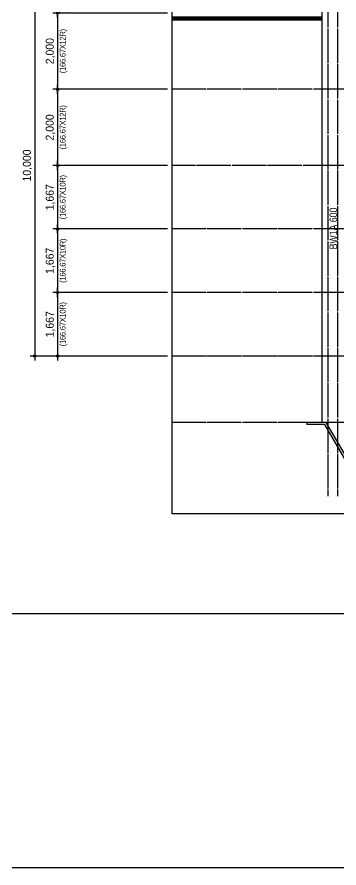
# Model space of a CAD drawing. Header units: millimetres. Extents: x 11948722 to 13111668, y -10771712 to -10232988.
# Drawn here: x 12323859 to 12332295, y -10515136 to -10492809 of the extents above; entities that cross this region are included whole.
import ezdxf
from ezdxf.enums import TextEntityAlignment as Align

# ---------------------------------------------------------------- set-up
doc = ezdxf.new("R2010")
doc.units = ezdxf.units.MM
doc.header["$LTSCALE"] = 150
doc.header["$MEASUREMENT"] = 0
doc.linetypes.add('CEN', pattern=[6.2, 6, -0.1, 0, -0.1])
doc.layers.get('0').update_dxf_attribs({"linetype": 'CONTINUOUS'})
doc.layers.get('Defpoints').update_dxf_attribs({"color": 117, "linetype": 'CONTINUOUS'})
for name, color, linetype in [('A-중심선', 10, 'CEN'), ('CON-C', 2, 'CONTINUOUS'), ('ELE-06', 6, 'CONTINUOUS'), ('Xref-계단단면도$0$3 dim0', 7, 'CONTINUOUS'), ('Xref-계단단면도$0$CON-C', 2, 'CONTINUOUS')]:
    doc.layers.add(name, color=color, linetype=linetype)
doc.styles.add('A.NARROW', font='ARIALN.TTF')
doc.styles.add('Xref-계단단면도$0$나눔고딕 Se', font='')
doc.styles.get('Xref-계단단면도$0$나눔고딕 Se').set_extended_font_data('Dotum')
doc.dimstyles.new('Xref-계단단면도$0$A1-100', dxfattribs={"dimtxt": 3, "dimasz": 1, "dimexe": 2, "dimexo": 2, "dimgap": 1, "dimtad": 1, "dimdec": 0, "dimzin": 12, "dimdsep": 46, "dimlunit": 6, "dimtxsty": 'Xref-계단단면도$0$나눔고딕 Se', "dimblk1": 'Xref-계단단면도$0$DIMDOT', "dimblk2": 'Xref-계단단면도$0$DIMDOT', "dimsah": 1, "dimcen": -1, "dimdle": 2, "dimclrd": 256, "dimclre": 256, "dimclrt": 3, "dimadec": 0, "dimazin": 0, "dimtfac": 1, "dimtdec": 0, "dimtix": 1, "dimtmove": 2, "dimatfit": 3, "dimldrblk": 'Xref-계단단면도$0$DIMDOT', "dimfxl": 1, "dimtvp": 1, "dimtolj": 1, "dimtzin": 12, "dimlwd": -1, "dimlwe": -1, "dimarcsym": 0})

# ---------------------------------------------------------------- blocks, each defined once
blk = doc.blocks.new('Xref-계단단면도$0$DIMDOT')
at = {"color": 0}
blk.add_line((-2, 0), (2, 0), dxfattribs=at)
for radius in [0.5, 0.25]:
    blk.add_circle((0, 0), radius, dxfattribs=at)
blk = doc.blocks.new('*D1803')
at = {"layer": 'Defpoints', "color": 0, "ltscale": 1200}
for p in [(12327921, -10491704), (12324321, -10501704), (12327921, -10501704)]:
    blk.add_point(p, dxfattribs=at)
at = {"layer": 'Xref-계단단면도$0$3 dim0'}
for p, q in [((12327801, -10491704), (12324201, -10491704)), ((12324321, -10491764), (12324321, -10501644)), ((12327801, -10501704), (12324201, -10501704))]:
    blk.add_line(p, q, dxfattribs=at)
at = {"layer": 'Xref-계단단면도$0$3 dim0', "ltscale": 1200, "xscale": 60, "yscale": 60, "zscale": 60}
for p, rotation in [((12324321, -10491704), 90), ((12324321, -10501704), 270)]:
    blk.add_blockref('Xref-계단단면도$0$DIMDOT', p, dxfattribs=dict(at, rotation=rotation))
at = {"layer": 'Xref-계단단면도$0$3 dim0', "color": 3, "ltscale": 1200, "insert": (12324135, -10496704), "char_height": 210, "attachment_point": 5, "rotation": 90, "style": 'Xref-계단단면도$0$나눔고딕 Se'}
blk.add_mtext('\\A1;10,000', dxfattribs=at)
blk = doc.blocks.new('*D1804')
at = {"layer": 'Defpoints', "color": 0, "ltscale": 1200}
for p in [(12327921, -10491704), (12324921, -10492704), (12327921, -10492704)]:
    blk.add_point(p, dxfattribs=at)
at = {"layer": 'Xref-계단단면도$0$3 dim0'}
for p, q in [((12324921, -10491644), (12324921, -10491584)), ((12327801, -10491704), (12324801, -10491704)), ((12324921, -10491704), (12324921, -10492704)), ((12327801, -10492704), (12324801, -10492704)), ((12324921, -10492764), (12324921, -10492824))]:
    blk.add_line(p, q, dxfattribs=at)
at = {"layer": 'Xref-계단단면도$0$3 dim0', "ltscale": 1200, "xscale": 60, "yscale": 60, "zscale": 60}
for p, rotation in [((12324921, -10491704), 270), ((12324921, -10492704), 90)]:
    blk.add_blockref('Xref-계단단면도$0$DIMDOT', p, dxfattribs=dict(at, rotation=rotation))
at = {"layer": 'Xref-계단단면도$0$3 dim0', "color": 3, "ltscale": 1200, "char_height": 210, "attachment_point": 5, "rotation": 90, "style": 'Xref-계단단면도$0$나눔고딕 Se'}
for s, insert in [('\\H0.71429x;\\W0.9;\\T0.95;(166.67X6R)', (12325077, -10492204)), ('\\A1;1,000', (12324735, -10492204))]:
    blk.add_mtext(s, dxfattribs=dict(at, insert=insert))
blk = doc.blocks.new('*D1805')
at = {"layer": 'Defpoints', "color": 0, "ltscale": 1200}
for p in [(12327921, -10492704), (12324921, -10494704), (12327921, -10494704)]:
    blk.add_point(p, dxfattribs=at)
at = {"layer": 'Xref-계단단면도$0$3 dim0'}
for p, q in [((12327801, -10492704), (12324801, -10492704)), ((12324921, -10492764), (12324921, -10494644)), ((12327801, -10494704), (12324801, -10494704))]:
    blk.add_line(p, q, dxfattribs=at)
at = {"layer": 'Xref-계단단면도$0$3 dim0', "ltscale": 1200, "xscale": 60, "yscale": 60, "zscale": 60}
for p, rotation in [((12324921, -10492704), 90), ((12324921, -10494704), 270)]:
    blk.add_blockref('Xref-계단단면도$0$DIMDOT', p, dxfattribs=dict(at, rotation=rotation))
at = {"layer": 'Xref-계단단면도$0$3 dim0', "color": 3, "ltscale": 1200, "char_height": 210, "attachment_point": 5, "rotation": 90, "style": 'Xref-계단단면도$0$나눔고딕 Se'}
for s, insert in [('\\A1;2,000', (12324735, -10493704)), ('\\H0.71429x;\\W0.9;\\T0.95;(166.67X12R)', (12325077, -10493704))]:
    blk.add_mtext(s, dxfattribs=dict(at, insert=insert))
blk = doc.blocks.new('*D1820')
at = {"layer": 'Defpoints', "color": 0, "ltscale": 1200}
for p in [(12327921, -10500037), (12324921, -10501704), (12327921, -10501704)]:
    blk.add_point(p, dxfattribs=at)
at = {"layer": 'Xref-계단단면도$0$3 dim0'}
for p, q in [((12327801, -10500037), (12324801, -10500037)), ((12324921, -10500097), (12324921, -10501644)), ((12327801, -10501704), (12324801, -10501704))]:
    blk.add_line(p, q, dxfattribs=at)
at = {"layer": 'Xref-계단단면도$0$3 dim0', "ltscale": 1200, "xscale": 60, "yscale": 60, "zscale": 60}
for p, rotation in [((12324921, -10500037), 90), ((12324921, -10501704), 270)]:
    blk.add_blockref('Xref-계단단면도$0$DIMDOT', p, dxfattribs=dict(at, rotation=rotation))
at = {"layer": 'Xref-계단단면도$0$3 dim0', "color": 3, "ltscale": 1200, "char_height": 210, "attachment_point": 5, "rotation": 90, "style": 'Xref-계단단면도$0$나눔고딕 Se'}
for s, insert in [('\\H0.714286x;\\W0.9;\\T0.95;(166.67X10R)', (12325077, -10500870)), ('\\A1;1,667', (12324735, -10500870))]:
    blk.add_mtext(s, dxfattribs=dict(at, insert=insert))
blk = doc.blocks.new('*D1821')
at = {"layer": 'Defpoints', "color": 0, "ltscale": 1200}
for p in [(12327921, -10496704), (12324921, -10498370), (12327921, -10498370)]:
    blk.add_point(p, dxfattribs=at)
at = {"layer": 'Xref-계단단면도$0$3 dim0'}
for p, q in [((12327801, -10496704), (12324801, -10496704)), ((12324921, -10496764), (12324921, -10498310)), ((12327801, -10498370), (12324801, -10498370))]:
    blk.add_line(p, q, dxfattribs=at)
at = {"layer": 'Xref-계단단면도$0$3 dim0', "ltscale": 1200, "xscale": 60, "yscale": 60, "zscale": 60}
for p, rotation in [((12324921, -10496704), 90), ((12324921, -10498370), 270)]:
    blk.add_blockref('Xref-계단단면도$0$DIMDOT', p, dxfattribs=dict(at, rotation=rotation))
at = {"layer": 'Xref-계단단면도$0$3 dim0', "color": 3, "ltscale": 1200, "char_height": 210, "attachment_point": 5, "rotation": 90, "style": 'Xref-계단단면도$0$나눔고딕 Se'}
for s, insert in [('\\H0.714286x;\\W0.9;\\T0.95;(166.67X10R)', (12325077, -10497537)), ('\\A1;1,667', (12324735, -10497537))]:
    blk.add_mtext(s, dxfattribs=dict(at, insert=insert))
blk = doc.blocks.new('*D1822')
at = {"layer": 'Defpoints', "color": 0, "ltscale": 1200}
for p in [(12327921, -10498370), (12324921, -10500037), (12327921, -10500037)]:
    blk.add_point(p, dxfattribs=at)
at = {"layer": 'Xref-계단단면도$0$3 dim0'}
for p, q in [((12327801, -10498370), (12324801, -10498370)), ((12324921, -10498430), (12324921, -10499977)), ((12327801, -10500037), (12324801, -10500037))]:
    blk.add_line(p, q, dxfattribs=at)
at = {"layer": 'Xref-계단단면도$0$3 dim0', "ltscale": 1200, "xscale": 60, "yscale": 60, "zscale": 60}
for p, rotation in [((12324921, -10498370), 90), ((12324921, -10500037), 270)]:
    blk.add_blockref('Xref-계단단면도$0$DIMDOT', p, dxfattribs=dict(at, rotation=rotation))
at = {"layer": 'Xref-계단단면도$0$3 dim0', "color": 3, "ltscale": 1200, "char_height": 210, "attachment_point": 5, "rotation": 90, "style": 'Xref-계단단면도$0$나눔고딕 Se'}
for s, insert in [('\\H0.714286x;\\W0.9;\\T0.95;(166.67X10R)', (12325077, -10499204)), ('\\A1;1,667', (12324735, -10499204))]:
    blk.add_mtext(s, dxfattribs=dict(at, insert=insert))
blk = doc.blocks.new('*D1823')
at = {"layer": 'Defpoints', "color": 0, "ltscale": 1200}
for p in [(12327921, -10494704), (12324921, -10496704), (12327921, -10496704)]:
    blk.add_point(p, dxfattribs=at)
at = {"layer": 'Xref-계단단면도$0$3 dim0'}
for p, q in [((12327801, -10494704), (12324801, -10494704)), ((12324921, -10494764), (12324921, -10496644)), ((12327801, -10496704), (12324801, -10496704))]:
    blk.add_line(p, q, dxfattribs=at)
at = {"layer": 'Xref-계단단면도$0$3 dim0', "ltscale": 1200, "xscale": 60, "yscale": 60, "zscale": 60}
for p, rotation in [((12324921, -10494704), 90), ((12324921, -10496704), 270)]:
    blk.add_blockref('Xref-계단단면도$0$DIMDOT', p, dxfattribs=dict(at, rotation=rotation))
at = {"layer": 'Xref-계단단면도$0$3 dim0', "color": 3, "ltscale": 1200, "char_height": 210, "attachment_point": 5, "rotation": 90, "style": 'Xref-계단단면도$0$나눔고딕 Se'}
for s, insert in [('\\A1;2,000', (12324735, -10495704)), ('\\H0.71429x;\\W0.9;\\T0.95;(166.67X12R)', (12325077, -10495704))]:
    blk.add_mtext(s, dxfattribs=dict(at, insert=insert))

msp = doc.modelspace()

# ---------------------------------------------------------------- linework, layer by layer
at = {"layer": 'A-중심선'}
for p, q in [((12332004.7, -10458703.5), (12332004.7, -10505384.5)), ((12332254.7, -10458703.5), (12332254.7, -10505384.5)), ((12345546.5, -10494703.5), (12327920.5, -10494703.5)), ((12345546.5, -10498370.2), (12327920.5, -10498370.2)), ((12345546.5, -10500036.9), (12327920.5, -10500036.9)), ((12345555.7, -10501703.5), (12327920.5, -10501703.5)), ((12345546.5, -10501703.5), (12327920.5, -10501703.5)), ((12345546.5, -10503443.5), (12327920.5, -10503443.5))]:
    msp.add_line(p, q, dxfattribs=at)
msp.add_lwpolyline([(12345546.5, -10496703.5), (12332254.7, -10496703.5), (12327920.5, -10496703.5)], dxfattribs=at)
at = {"layer": 'CON-C', "ltscale": 1200}
for p, q in [((12331854.7, -10503443.5), (12331854.7, -10492643.5)), ((12331953.7, -10503443.5), (12331854.7, -10503443.5)), ((12331953.7, -10503443.5), (12332539.7, -10504443.5))]:
    msp.add_line(p, q, dxfattribs=at)
at = {"layer": 'Defpoints', "ltscale": 1200}
for points in [[(12315412.7, -10452136.3), (12359962.7, -10452136.3), (12359962.7, -10515136.3), (12315412.7, -10515136.3)], [(12317265.7, -10508461.3), (12358215.7, -10508461.3), (12358215.7, -10453936.3), (12317265.7, -10453936.3)], [(12327920.5, -10458703.5), (12345546.5, -10458703.5), (12345546.5, -10505848.4), (12327920.5, -10505848.4)]]:
    msp.add_lwpolyline(points, close=True, dxfattribs=at)
at = {"layer": 'ELE-06'}
for p, q in [((12331854.7, -10503443.5), (12331454.7, -10503443.5)), ((12331454.7, -10503443.5), (12331454.7, -10503503.5)), ((12331919.3, -10503503.5), (12331454.7, -10503503.5)), ((12331919.3, -10503503.5), (12332505.3, -10504503.5))]:
    msp.add_line(p, q, dxfattribs=at)
at = {"layer": 'Xref-계단단면도$0$CON-C', "color": 2}
for p, q in [((12331854.7, -10492813.5), (12327920.5, -10492813.5)), ((12331854.7, -10492823.5), (12327920.5, -10492823.5)), ((12331854.7, -10492833.5), (12327920.5, -10492833.5)), ((12331854.7, -10492843.5), (12327920.5, -10492843.5)), ((12331854.7, -10492853.5), (12327920.5, -10492853.5)), ((12331854.7, -10492863.5), (12327920.5, -10492863.5)), ((12331854.7, -10492873.5), (12327920.5, -10492873.5)), ((12331854.7, -10492883.5), (12327920.5, -10492883.5)), ((12331854.7, -10492893.5), (12327920.5, -10492893.5))]:
    msp.add_line(p, q, dxfattribs=at)

# ---------------------------------------------------------------- texts
at = {"layer": 'Defpoints', "style": 'A.NARROW'}
msp.add_text('BW1A 600', height=200, rotation=90, dxfattribs=at).set_placement((12332148.7, -10498905.3), align=Align.MIDDLE_LEFT)

# ---------------------------------------------------------------- dimensions: what is measured, and where the dimension line sits
at = {"layer": 'Xref-계단단면도$0$3 dim0'}
dim = msp.add_linear_dim(base=(12324320.5, -10501703.5), p1=(12327920.5, -10491703.5), p2=(12327920.5, -10501703.5), angle=270, dimstyle='Xref-계단단면도$0$A1-100', override={"dimscale": 60, "dimtxt": 3.5}, dxfattribs=at)
dim.commit()
dim.dimension.update_dxf_attribs({"geometry": '*D1803', "text_midpoint": (12324135.1, -10496703.5)})
for base, p1, p2, text, picture, middle in [((12324920.5, -10492703.5), (12327920.5, -10491703.5), (12327920.5, -10492703.5), '<>\\X\\H0.71429x;\\W0.9;\\T0.95;(166.67X6R)', '*D1804', (12324920.5, -10492203.5)), ((12324920.5, -10494703.5), (12327920.5, -10492703.5), (12327920.5, -10494703.5), '<>\\X\\H0.71429x;\\W0.9;\\T0.95;(166.67X12R)', '*D1805', (12324920.5, -10493703.5)), ((12324920.5, -10496703.5), (12327920.5, -10494703.5), (12327920.5, -10496703.5), '<>\\X\\H0.71429x;\\W0.9;\\T0.95;(166.67X12R)', '*D1823', (12324920.5, -10495703.5)), ((12324920.5, -10498370.2), (12327920.5, -10496703.5), (12327920.5, -10498370.2), '<>\\X\\H0.714286x;\\W0.9;\\T0.95;(166.67X10R)', '*D1821', (12324920.5, -10497536.9)), ((12324920.5, -10500036.9), (12327920.5, -10498370.2), (12327920.5, -10500036.9), '<>\\X\\H0.714286x;\\W0.9;\\T0.95;(166.67X10R)', '*D1822', (12324920.5, -10499203.5)), ((12324920.5, -10501703.5), (12327920.5, -10500036.9), (12327920.5, -10501703.5), '<>\\X\\H0.714286x;\\W0.9;\\T0.95;(166.67X10R)', '*D1820', (12324920.5, -10500870.2))]:
    dim = msp.add_linear_dim(base=base, p1=p1, p2=p2, angle=270, text=text, dimstyle='Xref-계단단면도$0$A1-100', override={"dimscale": 60, "dimtxt": 3.5, "dimtxsty": 'Xref-계단단면도$0$나눔고딕 Se', "dimblk1": 'Xref-계단단면도$0$DIMDOT', "dimblk2": 'Xref-계단단면도$0$DIMDOT'}, dxfattribs=at)
    dim.commit()
    dim.dimension.update_dxf_attribs({"geometry": picture, "text_midpoint": middle})

doc.saveas('drawing.dxf')
